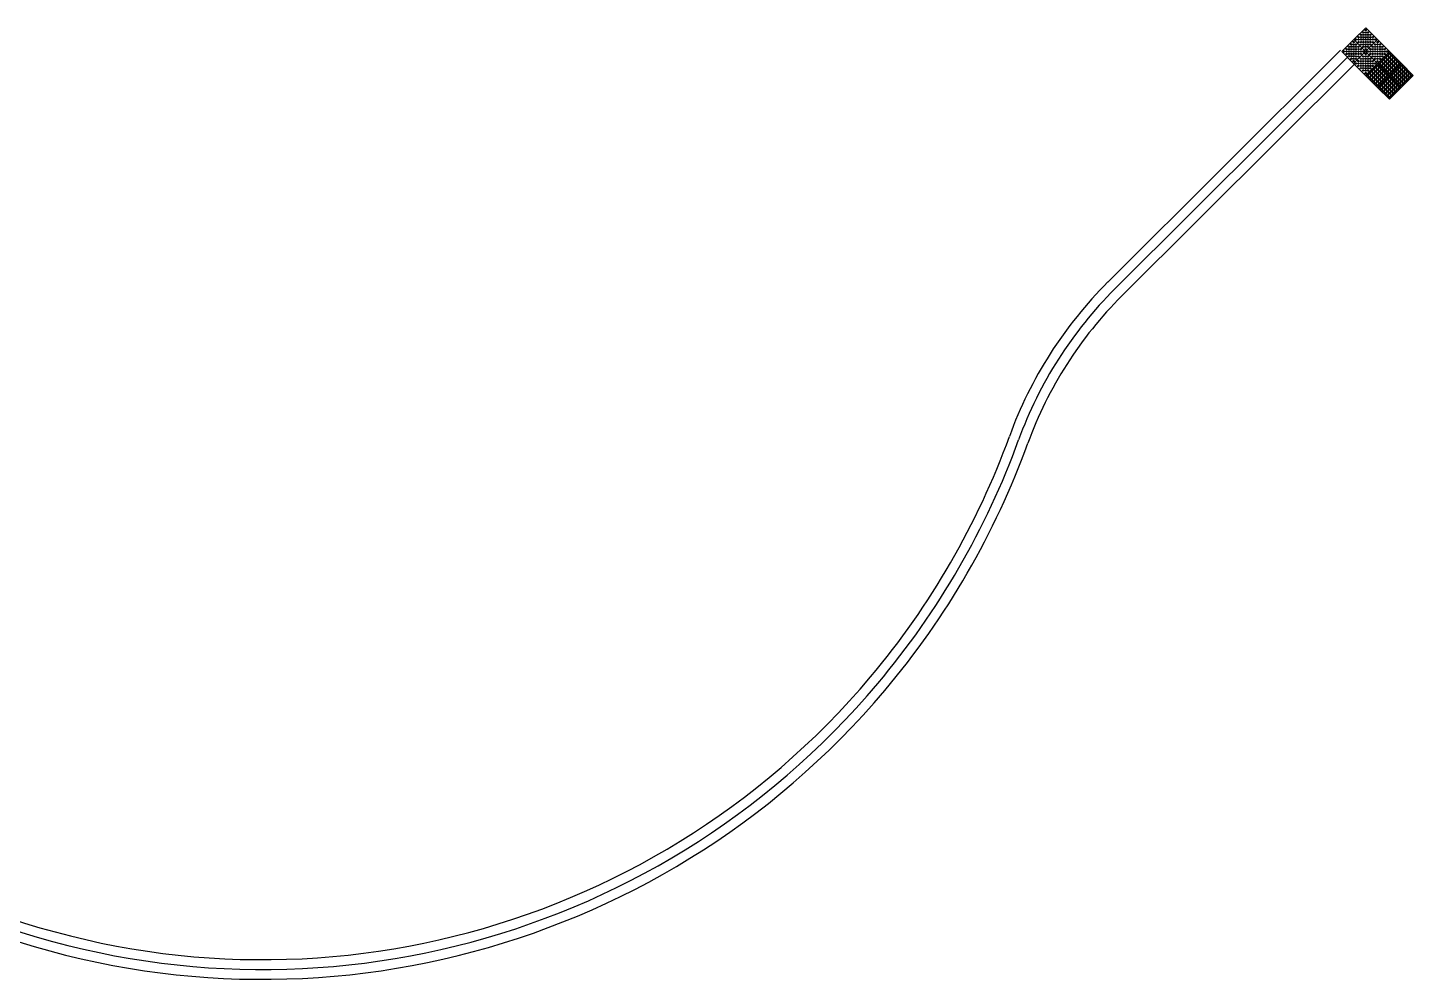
# Model space of a CAD drawing. Header units: millimetres. Extents: x 832728086 to 834530684, y 817551485 to 818349469.
# Drawn here: x 832728278.03 to 832728302.67, y 817960477.24 to 817960494.16 of the extents above; entities that cross this region are included whole.
import ezdxf

# ---------------------------------------------------------------- set-up
doc = ezdxf.new("R2010")
doc.units = ezdxf.units.MM
doc.header["$LTSCALE"] = 100
doc.layers.add('000-helpline', color=30, linetype='Continuous', lineweight=30, plot=False)
doc.layers.add('000-Tactile-l', color=8, linetype='Continuous')

# ---------------------------------------------------------------- blocks, each defined once
blk = doc.blocks.new('tactile')
at = {"layer": '000-helpline', "ltscale": 0.015}
for points in [[(834173.517, 817974.397), (834173.729, 817974.185), (834173.516, 817973.973), (834173.304, 817974.186)], [(834173.304, 817974.186), (834173.516, 817973.973), (834173.303, 817973.761), (834173.092, 817973.974)], [(834173.729, 817974.185), (834173.94, 817973.972), (834173.728, 817973.76), (834173.516, 817973.973)], [(834173.516, 817973.973), (834173.728, 817973.76), (834173.515, 817973.549), (834173.303, 817973.761)], [(834173.94, 817973.972), (834174.152, 817973.76), (834173.939, 817973.548), (834173.728, 817973.76)], [(834173.728, 817973.76), (834173.939, 817973.548), (834173.727, 817973.336), (834173.515, 817973.549)], [(834174.152, 817973.76), (834174.364, 817973.547), (834174.151, 817973.335), (834173.939, 817973.548)], [(834173.939, 817973.548), (834174.151, 817973.335), (834173.939, 817973.124), (834173.727, 817973.336)]]:
    blk.add_lwpolyline(points, close=True, dxfattribs=at)
at = {"layer": '000-Tactile-l', "ltscale": 5e-05}
for p, q in [((834168.934, 817969.875), (834173.071, 817973.995)), ((834169.058, 817969.751), (834173.194, 817973.871)), ((834169.181, 817969.628), (834173.318, 817973.747))]:
    blk.add_line(p, q, dxfattribs=at)
at = {"layer": '000-Tactile-l', "ltscale": 0.015}
for centre, radius in [((834173.304, 817974.143), 0.0115), ((834173.304, 817974.143), 0.006), ((834173.347, 817974.185), 0.0115), ((834173.347, 817974.185), 0.006), ((834173.389, 817974.228), 0.0115), ((834173.389, 817974.185), 0.0115), ((834173.389, 817974.143), 0.0115), ((834173.389, 817974.228), 0.006), ((834173.389, 817974.185), 0.006), ((834173.389, 817974.143), 0.006), ((834173.432, 817974.27), 0.0115), ((834173.432, 817974.228), 0.0115), ((834173.432, 817974.185), 0.0115), ((834173.432, 817974.143), 0.0115), ((834173.432, 817974.27), 0.006), ((834173.432, 817974.228), 0.006), ((834173.432, 817974.185), 0.006), ((834173.432, 817974.143), 0.006), ((834173.474, 817974.143), 0.0115), ((834173.474, 817974.312), 0.0115), ((834173.474, 817974.27), 0.0115), ((834173.474, 817974.228), 0.0115), ((834173.474, 817974.185), 0.0115), ((834173.474, 817974.312), 0.006), ((834173.474, 817974.27), 0.006), ((834173.474, 817974.228), 0.006), ((834173.474, 817974.185), 0.006), ((834173.474, 817974.143), 0.006), ((834173.517, 817974.355), 0.0115), ((834173.517, 817974.312), 0.0115), ((834173.517, 817974.27), 0.0115), ((834173.517, 817974.228), 0.0115), ((834173.516, 817974.185), 0.0115), ((834173.516, 817974.143), 0.0115), ((834173.516, 817974.185), 0.006), ((834173.516, 817974.143), 0.006), ((834173.517, 817974.355), 0.006), ((834173.517, 817974.312), 0.006), ((834173.517, 817974.27), 0.006), ((834173.517, 817974.228), 0.006), ((834173.559, 817974.227), 0.0115), ((834173.559, 817974.185), 0.0115), ((834173.559, 817974.143), 0.0115), ((834173.559, 817974.312), 0.0115), ((834173.559, 817974.27), 0.0115), ((834173.559, 817974.312), 0.006), ((834173.559, 817974.27), 0.006), ((834173.559, 817974.227), 0.006), ((834173.559, 817974.185), 0.006), ((834173.559, 817974.143), 0.006), ((834173.602, 817974.27), 0.0115), ((834173.601, 817974.227), 0.0115), ((834173.601, 817974.185), 0.0115), ((834173.601, 817974.143), 0.0115), ((834173.601, 817974.227), 0.006), ((834173.601, 817974.185), 0.006), ((834173.601, 817974.143), 0.006), ((834173.602, 817974.27), 0.006), ((834173.644, 817974.227), 0.0115), ((834173.644, 817974.185), 0.0115), ((834173.644, 817974.142), 0.0115), ((834173.644, 817974.227), 0.006), ((834173.644, 817974.185), 0.006), ((834173.644, 817974.142), 0.006), ((834173.686, 817974.185), 0.0115), ((834173.686, 817974.185), 0.006), ((834173.729, 817974.142), 0.0115), ((834173.729, 817974.142), 0.006), ((834173.134, 817973.974), 0.0115), ((834173.134, 817973.974), 0.006), ((834173.177, 817974.016), 0.0115), ((834173.177, 817973.974), 0.0115), ((834173.177, 817973.931), 0.0115), ((834173.177, 817974.016), 0.006), ((834173.177, 817973.974), 0.006), ((834173.177, 817973.931), 0.006), ((834173.219, 817973.931), 0.0115), ((834173.219, 817973.889), 0.0115), ((834173.219, 817974.058), 0.0115), ((834173.219, 817974.016), 0.0115), ((834173.219, 817973.974), 0.0115), ((834173.219, 817974.058), 0.006), ((834173.219, 817974.016), 0.006), ((834173.219, 817973.974), 0.006), ((834173.219, 817973.931), 0.006), ((834173.219, 817973.889), 0.006), ((834173.262, 817974.101), 0.0115), ((834173.262, 817974.058), 0.0115), ((834173.262, 817974.016), 0.0115), ((834173.261, 817973.974), 0.0115), ((834173.261, 817973.931), 0.0115), ((834173.261, 817973.889), 0.0115), ((834173.261, 817973.974), 0.006), ((834173.261, 817973.931), 0.006), ((834173.261, 817973.889), 0.006), ((834173.262, 817974.101), 0.006), ((834173.262, 817974.058), 0.006), ((834173.262, 817974.016), 0.006), ((834173.304, 817973.973), 0.0115), ((834173.304, 817973.931), 0.0115), ((834173.304, 817973.889), 0.0115), ((834173.304, 817974.101), 0.0115), ((834173.304, 817974.058), 0.0115), ((834173.304, 817974.016), 0.0115), ((834173.304, 817974.101), 0.006), ((834173.304, 817974.058), 0.006), ((834173.304, 817974.016), 0.006), ((834173.304, 817973.973), 0.006), ((834173.304, 817973.931), 0.006), ((834173.304, 817973.889), 0.006), ((834173.347, 817974.101), 0.0115), ((834173.347, 817974.058), 0.0115), ((834173.346, 817974.016), 0.0115), ((834173.346, 817973.973), 0.0115), ((834173.346, 817973.931), 0.0115), ((834173.346, 817973.888), 0.0115), ((834173.346, 817974.016), 0.006), ((834173.346, 817973.973), 0.006), ((834173.346, 817973.931), 0.006), ((834173.346, 817973.888), 0.006), ((834173.347, 817974.101), 0.006), ((834173.347, 817974.058), 0.006), ((834173.389, 817974.058), 0.0115), ((834173.389, 817974.016), 0.0115), ((834173.389, 817973.973), 0.0115), ((834173.389, 817973.931), 0.0115), ((834173.389, 817973.888), 0.0115), ((834173.389, 817974.058), 0.006), ((834173.389, 817974.016), 0.006), ((834173.389, 817973.973), 0.006), ((834173.389, 817973.931), 0.006), ((834173.389, 817973.888), 0.006), ((834173.431, 817974.1), 0.0115), ((834173.431, 817974.016), 0.0115), ((834173.431, 817973.973), 0.0115), ((834173.431, 817973.931), 0.0115), ((834173.431, 817974.1), 0.006), ((834173.431, 817974.016), 0.006), ((834173.431, 817973.973), 0.006), ((834173.431, 817973.931), 0.006), ((834173.474, 817974.1), 0.0115), ((834173.474, 817974.058), 0.0115), ((834173.474, 817973.973), 0.0115), ((834173.473, 817973.888), 0.0115), ((834173.473, 817973.888), 0.006), ((834173.474, 817974.1), 0.006), ((834173.474, 817974.058), 0.006), ((834173.474, 817973.973), 0.006), ((834173.516, 817973.931), 0.0115), ((834173.516, 817973.888), 0.0115), ((834173.516, 817974.1), 0.0115), ((834173.516, 817974.058), 0.0115), ((834173.516, 817974.015), 0.0115), ((834173.516, 817974.1), 0.006), ((834173.516, 817974.058), 0.006), ((834173.516, 817974.015), 0.006), ((834173.516, 817973.931), 0.006), ((834173.516, 817973.888), 0.006), ((834173.559, 817974.1), 0.0115), ((834173.559, 817974.058), 0.0115), ((834173.558, 817973.973), 0.0115), ((834173.558, 817973.888), 0.0115), ((834173.558, 817973.973), 0.006), ((834173.558, 817973.888), 0.006), ((834173.559, 817974.1), 0.006), ((834173.559, 817974.058), 0.006), ((834173.601, 817974.015), 0.0115), ((834173.601, 817973.973), 0.0115), ((834173.601, 817973.93), 0.0115), ((834173.601, 817974.1), 0.0115), ((834173.601, 817974.1), 0.006), ((834173.601, 817974.015), 0.006), ((834173.601, 817973.973), 0.006), ((834173.601, 817973.93), 0.006), ((834173.643, 817974.058), 0.0115), ((834173.643, 817974.015), 0.0115), ((834173.643, 817973.973), 0.0115), ((834173.643, 817973.93), 0.0115), ((834173.643, 817973.888), 0.0115), ((834173.643, 817974.058), 0.006), ((834173.643, 817974.015), 0.006), ((834173.643, 817973.973), 0.006), ((834173.643, 817973.93), 0.006), ((834173.643, 817973.888), 0.006), ((834173.686, 817974.058), 0.0115), ((834173.686, 817974.015), 0.0115), ((834173.686, 817973.973), 0.0115), ((834173.686, 817973.93), 0.0115), ((834173.686, 817973.888), 0.0115), ((834173.686, 817974.1), 0.0115), ((834173.686, 817974.1), 0.006), ((834173.686, 817974.058), 0.006), ((834173.686, 817974.015), 0.006), ((834173.686, 817973.973), 0.006), ((834173.686, 817973.93), 0.006), ((834173.686, 817973.888), 0.006), ((834173.728, 817974.1), 0.0115), ((834173.728, 817974.057), 0.0115), ((834173.728, 817974.015), 0.0115), ((834173.728, 817973.973), 0.0115), ((834173.728, 817973.93), 0.0115), ((834173.728, 817973.888), 0.0115), ((834173.728, 817974.1), 0.006), ((834173.728, 817974.057), 0.006), ((834173.728, 817974.015), 0.006), ((834173.728, 817973.973), 0.006), ((834173.728, 817973.93), 0.006), ((834173.728, 817973.888), 0.006), ((834173.771, 817974.1), 0.0115), ((834173.771, 817974.057), 0.0115), ((834173.771, 817974.015), 0.0115), ((834173.771, 817973.972), 0.0115), ((834173.771, 817973.93), 0.0115), ((834173.77, 817973.888), 0.0115), ((834173.77, 817973.888), 0.006), ((834173.771, 817974.1), 0.006), ((834173.771, 817974.057), 0.006), ((834173.771, 817974.015), 0.006), ((834173.771, 817973.972), 0.006), ((834173.771, 817973.93), 0.006), ((834173.813, 817973.93), 0.0115), ((834173.813, 817973.888), 0.0115), ((834173.813, 817974.057), 0.0115), ((834173.813, 817974.015), 0.0115), ((834173.813, 817973.972), 0.0115), ((834173.813, 817974.057), 0.006), ((834173.813, 817974.015), 0.006), ((834173.813, 817973.972), 0.006), ((834173.813, 817973.93), 0.006), ((834173.813, 817973.888), 0.006), ((834173.856, 817974.015), 0.0115), ((834173.855, 817973.972), 0.0115), ((834173.855, 817973.93), 0.0115), ((834173.855, 817973.972), 0.006), ((834173.855, 817973.93), 0.006), ((834173.856, 817974.015), 0.006), ((834173.869, 817973.866), 0.0175), ((834173.869, 817973.866), 0.0125), ((834173.898, 817973.972), 0.0115), ((834173.905, 817973.902), 0.0175), ((834173.898, 817973.972), 0.006), ((834173.905, 817973.902), 0.0125), ((834173.94, 817973.937), 0.0175), ((834173.94, 817973.866), 0.0175), ((834173.94, 817973.937), 0.0125), ((834173.94, 817973.866), 0.0125), ((834173.976, 817973.901), 0.0175), ((834173.976, 817973.901), 0.0125), ((834174.011, 817973.866), 0.0175), ((834174.011, 817973.866), 0.0125), ((834173.261, 817973.846), 0.0115), ((834173.261, 817973.846), 0.006), ((834173.304, 817973.846), 0.0115), ((834173.304, 817973.804), 0.0115), ((834173.304, 817973.846), 0.006), ((834173.304, 817973.804), 0.006), ((834173.346, 817973.761), 0.0115), ((834173.346, 817973.846), 0.0115), ((834173.346, 817973.846), 0.006), ((834173.346, 817973.761), 0.006), ((834173.388, 817973.804), 0.0115), ((834173.388, 817973.761), 0.0115), ((834173.388, 817973.719), 0.0115), ((834173.388, 817973.804), 0.006), ((834173.388, 817973.761), 0.006), ((834173.388, 817973.719), 0.006), ((834173.431, 817973.846), 0.0115), ((834173.431, 817973.803), 0.0115), ((834173.431, 817973.761), 0.0115), ((834173.431, 817973.719), 0.0115), ((834173.431, 817973.676), 0.0115), ((834173.431, 817973.846), 0.006), ((834173.431, 817973.803), 0.006), ((834173.431, 817973.761), 0.006), ((834173.431, 817973.719), 0.006), ((834173.431, 817973.676), 0.006), ((834173.473, 817973.634), 0.0115), ((834173.473, 817973.846), 0.0115), ((834173.473, 817973.803), 0.0115), ((834173.473, 817973.761), 0.0115), ((834173.473, 817973.719), 0.0115), ((834173.473, 817973.676), 0.0115), ((834173.473, 817973.846), 0.006), ((834173.473, 817973.803), 0.006), ((834173.473, 817973.761), 0.006), ((834173.473, 817973.719), 0.006), ((834173.473, 817973.676), 0.006), ((834173.473, 817973.634), 0.006), ((834173.516, 817973.846), 0.0115), ((834173.516, 817973.803), 0.0115), ((834173.516, 817973.761), 0.0115), ((834173.516, 817973.718), 0.0115), ((834173.515, 817973.676), 0.0115), ((834173.515, 817973.634), 0.0115), ((834173.515, 817973.676), 0.006), ((834173.515, 817973.634), 0.006), ((834173.516, 817973.846), 0.006), ((834173.516, 817973.803), 0.006), ((834173.516, 817973.761), 0.006), ((834173.516, 817973.718), 0.006), ((834173.558, 817973.718), 0.0115), ((834173.558, 817973.676), 0.0115), ((834173.558, 817973.634), 0.0115), ((834173.558, 817973.846), 0.0115), ((834173.558, 817973.803), 0.0115), ((834173.558, 817973.761), 0.0115), ((834173.558, 817973.846), 0.006), ((834173.558, 817973.803), 0.006), ((834173.558, 817973.761), 0.006), ((834173.558, 817973.718), 0.006), ((834173.558, 817973.676), 0.006), ((834173.558, 817973.634), 0.006), ((834173.601, 817973.846), 0.0115), ((834173.601, 817973.803), 0.0115), ((834173.6, 817973.761), 0.0115), ((834173.6, 817973.718), 0.0115), ((834173.6, 817973.676), 0.0115), ((834173.6, 817973.761), 0.006), ((834173.6, 817973.718), 0.006), ((834173.6, 817973.676), 0.006), ((834173.601, 817973.846), 0.006), ((834173.601, 817973.803), 0.006), ((834173.621, 817973.619), 0.0175), ((834173.621, 817973.619), 0.0125), ((834173.643, 817973.803), 0.0115), ((834173.643, 817973.761), 0.0115), ((834173.643, 817973.718), 0.0115), ((834173.643, 817973.803), 0.006), ((834173.643, 817973.761), 0.006), ((834173.643, 817973.718), 0.006), ((834173.657, 817973.655), 0.0175), ((834173.657, 817973.655), 0.0125), ((834173.685, 817973.845), 0.0115), ((834173.685, 817973.761), 0.0115), ((834173.692, 817973.69), 0.0175), ((834173.692, 817973.619), 0.0175), ((834173.685, 817973.845), 0.006), ((834173.685, 817973.761), 0.006), ((834173.692, 817973.69), 0.0125), ((834173.692, 817973.619), 0.0125), ((834173.728, 817973.725), 0.0175), ((834173.728, 817973.654), 0.0175), ((834173.728, 817973.725), 0.0125), ((834173.728, 817973.654), 0.0125), ((834173.728, 817973.845), 0.0115), ((834173.728, 817973.803), 0.0115), ((834173.728, 817973.845), 0.006), ((834173.728, 817973.803), 0.006), ((834173.763, 817973.69), 0.0175), ((834173.763, 817973.619), 0.0175), ((834173.763, 817973.76), 0.0175), ((834173.763, 817973.69), 0.0125), ((834173.763, 817973.619), 0.0125), ((834173.763, 817973.76), 0.0125), ((834173.77, 817973.845), 0.0115), ((834173.77, 817973.845), 0.006), ((834173.799, 817973.796), 0.0175), ((834173.798, 817973.725), 0.0175), ((834173.798, 817973.654), 0.0175), ((834173.799, 817973.796), 0.0125), ((834173.798, 817973.725), 0.0125), ((834173.798, 817973.654), 0.0125), ((834173.834, 817973.831), 0.0175), ((834173.834, 817973.76), 0.0175), ((834173.834, 817973.69), 0.0175), ((834173.834, 817973.619), 0.0175), ((834173.834, 817973.831), 0.0125), ((834173.834, 817973.76), 0.0125), ((834173.834, 817973.69), 0.0125), ((834173.834, 817973.619), 0.0125), ((834173.869, 817973.654), 0.0175), ((834173.869, 817973.796), 0.0175), ((834173.869, 817973.725), 0.0175), ((834173.869, 817973.654), 0.0125), ((834173.869, 817973.796), 0.0125), ((834173.869, 817973.725), 0.0125), ((834173.905, 817973.831), 0.0175), ((834173.905, 817973.76), 0.0175), ((834173.904, 817973.689), 0.0175), ((834173.904, 817973.619), 0.0175), ((834173.905, 817973.831), 0.0125), ((834173.905, 817973.76), 0.0125), ((834173.904, 817973.689), 0.0125), ((834173.904, 817973.619), 0.0125), ((834173.94, 817973.795), 0.0175), ((834173.94, 817973.725), 0.0175), ((834173.94, 817973.654), 0.0175), ((834173.94, 817973.795), 0.0125), ((834173.94, 817973.725), 0.0125), ((834173.94, 817973.654), 0.0125), ((834173.975, 817973.619), 0.0175), ((834173.975, 817973.831), 0.0175), ((834173.975, 817973.76), 0.0175), ((834173.975, 817973.689), 0.0175), ((834173.975, 817973.619), 0.0125), ((834173.975, 817973.831), 0.0125), ((834173.975, 817973.76), 0.0125), ((834173.975, 817973.689), 0.0125), ((834174.011, 817973.795), 0.0175), ((834174.011, 817973.725), 0.0175), ((834174.01, 817973.654), 0.0175), ((834174.011, 817973.795), 0.0125), ((834174.011, 817973.725), 0.0125), ((834174.01, 817973.654), 0.0125), ((834174.046, 817973.76), 0.0175), ((834174.046, 817973.689), 0.0175), ((834174.046, 817973.618), 0.0175), ((834174.046, 817973.831), 0.0175), ((834174.046, 817973.76), 0.0125), ((834174.046, 817973.689), 0.0125), ((834174.046, 817973.618), 0.0125), ((834174.046, 817973.831), 0.0125), ((834174.081, 817973.795), 0.0175), ((834174.081, 817973.724), 0.0175), ((834174.081, 817973.654), 0.0175), ((834174.081, 817973.795), 0.0125), ((834174.081, 817973.724), 0.0125), ((834174.081, 817973.654), 0.0125), ((834174.117, 817973.76), 0.0175), ((834174.117, 817973.689), 0.0175), ((834174.116, 817973.618), 0.0175), ((834174.117, 817973.76), 0.0125), ((834174.117, 817973.689), 0.0125), ((834174.116, 817973.618), 0.0125), ((834174.152, 817973.724), 0.0175), ((834174.152, 817973.654), 0.0175), ((834174.152, 817973.724), 0.0125), ((834174.152, 817973.654), 0.0125), ((834174.187, 817973.689), 0.0175), ((834174.187, 817973.618), 0.0175), ((834174.187, 817973.689), 0.0125), ((834174.187, 817973.618), 0.0125), ((834174.223, 817973.653), 0.0175), ((834174.223, 817973.653), 0.0125), ((834174.258, 817973.618), 0.0175), ((834174.258, 817973.618), 0.0125), ((834173.515, 817973.591), 0.0115), ((834173.515, 817973.591), 0.006), ((834173.551, 817973.549), 0.0175), ((834173.551, 817973.549), 0.0125), ((834173.586, 817973.584), 0.0175), ((834173.586, 817973.513), 0.0175), ((834173.586, 817973.584), 0.0125), ((834173.586, 817973.513), 0.0125), ((834173.621, 817973.549), 0.0175), ((834173.621, 817973.478), 0.0175), ((834173.621, 817973.549), 0.0125), ((834173.621, 817973.478), 0.0125), ((834173.657, 817973.584), 0.0175), ((834173.657, 817973.513), 0.0175), ((834173.656, 817973.442), 0.0175), ((834173.657, 817973.584), 0.0125), ((834173.657, 817973.513), 0.0125), ((834173.656, 817973.442), 0.0125), ((834173.692, 817973.548), 0.0175), ((834173.692, 817973.478), 0.0175), ((834173.692, 817973.407), 0.0175), ((834173.692, 817973.548), 0.0125), ((834173.692, 817973.478), 0.0125), ((834173.692, 817973.407), 0.0125), ((834173.727, 817973.372), 0.0175), ((834173.727, 817973.584), 0.0175), ((834173.727, 817973.513), 0.0175), ((834173.727, 817973.442), 0.0175), ((834173.727, 817973.372), 0.0125), ((834173.727, 817973.584), 0.0125), ((834173.727, 817973.513), 0.0125), ((834173.727, 817973.442), 0.0125), ((834173.763, 817973.548), 0.0175), ((834173.763, 817973.478), 0.0175), ((834173.762, 817973.407), 0.0175), ((834173.763, 817973.548), 0.0125), ((834173.763, 817973.478), 0.0125), ((834173.762, 817973.407), 0.0125), ((834173.798, 817973.513), 0.0175), ((834173.798, 817973.442), 0.0175), ((834173.798, 817973.371), 0.0175), ((834173.798, 817973.584), 0.0175), ((834173.798, 817973.513), 0.0125), ((834173.798, 817973.442), 0.0125), ((834173.798, 817973.371), 0.0125), ((834173.798, 817973.584), 0.0125), ((834173.833, 817973.548), 0.0175), ((834173.833, 817973.477), 0.0175), ((834173.833, 817973.407), 0.0175), ((834173.833, 817973.548), 0.0125), ((834173.833, 817973.477), 0.0125), ((834173.833, 817973.407), 0.0125), ((834173.869, 817973.583), 0.0175), ((834173.869, 817973.513), 0.0175), ((834173.869, 817973.442), 0.0175), ((834173.868, 817973.371), 0.0175), ((834173.869, 817973.583), 0.0125), ((834173.869, 817973.513), 0.0125), ((834173.869, 817973.442), 0.0125), ((834173.868, 817973.371), 0.0125), ((834173.904, 817973.477), 0.0175), ((834173.904, 817973.407), 0.0175), ((834173.904, 817973.548), 0.0175), ((834173.904, 817973.477), 0.0125), ((834173.904, 817973.407), 0.0125), ((834173.904, 817973.548), 0.0125), ((834173.94, 817973.583), 0.0175), ((834173.939, 817973.513), 0.0175), ((834173.939, 817973.442), 0.0175), ((834173.939, 817973.371), 0.0175), ((834173.94, 817973.583), 0.0125), ((834173.939, 817973.513), 0.0125), ((834173.939, 817973.442), 0.0125), ((834173.939, 817973.371), 0.0125), ((834173.975, 817973.548), 0.0175), ((834173.975, 817973.477), 0.0175), ((834173.975, 817973.406), 0.0175), ((834173.975, 817973.548), 0.0125), ((834173.975, 817973.477), 0.0125), ((834173.975, 817973.406), 0.0125), ((834174.01, 817973.442), 0.0175), ((834174.01, 817973.371), 0.0175), ((834174.01, 817973.583), 0.0175), ((834174.01, 817973.512), 0.0175), ((834174.01, 817973.442), 0.0125), ((834174.01, 817973.583), 0.0125), ((834174.01, 817973.512), 0.0125), ((834174.046, 817973.548), 0.0175), ((834174.045, 817973.477), 0.0175), ((834174.045, 817973.406), 0.0175), ((834174.046, 817973.548), 0.0125), ((834174.045, 817973.477), 0.0125), ((834174.045, 817973.406), 0.0125), ((834174.081, 817973.583), 0.0175), ((834174.081, 817973.512), 0.0175), ((834174.081, 817973.442), 0.0175), ((834174.081, 817973.371), 0.0175), ((834174.081, 817973.583), 0.0125), ((834174.081, 817973.512), 0.0125), ((834174.081, 817973.442), 0.0125), ((834174.116, 817973.406), 0.0175), ((834174.116, 817973.548), 0.0175), ((834174.116, 817973.477), 0.0175), ((834174.116, 817973.406), 0.0125), ((834174.116, 817973.548), 0.0125), ((834174.116, 817973.477), 0.0125), ((834174.152, 817973.583), 0.0175), ((834174.152, 817973.512), 0.0175), ((834174.151, 817973.441), 0.0175), ((834174.151, 817973.371), 0.0175), ((834174.152, 817973.583), 0.0125), ((834174.152, 817973.512), 0.0125), ((834174.151, 817973.441), 0.0125), ((834174.187, 817973.547), 0.0175), ((834174.187, 817973.477), 0.0175), ((834174.187, 817973.406), 0.0175), ((834174.187, 817973.547), 0.0125), ((834174.187, 817973.477), 0.0125), ((834174.187, 817973.406), 0.0125), ((834174.222, 817973.583), 0.0175), ((834174.222, 817973.512), 0.0175), ((834174.222, 817973.441), 0.0175), ((834174.222, 817973.583), 0.0125), ((834174.222, 817973.512), 0.0125), ((834174.222, 817973.441), 0.0125), ((834174.258, 817973.547), 0.0175), ((834174.258, 817973.477), 0.0175), ((834174.258, 817973.547), 0.0125), ((834174.258, 817973.477), 0.0125), ((834174.293, 817973.512), 0.0175), ((834174.293, 817973.583), 0.0175), ((834174.293, 817973.512), 0.0125), ((834174.293, 817973.583), 0.0125), ((834174.328, 817973.547), 0.0175), ((834174.328, 817973.547), 0.0125), ((834173.762, 817973.336), 0.0175), ((834173.762, 817973.336), 0.0125), ((834173.798, 817973.301), 0.0175), ((834173.798, 817973.301), 0.0125), ((834173.833, 817973.336), 0.0175), ((834173.833, 817973.265), 0.0175), ((834173.833, 817973.336), 0.0125), ((834173.833, 817973.265), 0.0125), ((834173.868, 817973.301), 0.0175), ((834173.868, 817973.23), 0.0175), ((834173.868, 817973.301), 0.0125), ((834173.868, 817973.23), 0.0125), ((834173.904, 817973.336), 0.0175), ((834173.904, 817973.265), 0.0175), ((834173.903, 817973.194), 0.0175), ((834173.904, 817973.336), 0.0125), ((834173.904, 817973.265), 0.0125), ((834173.903, 817973.194), 0.0125), ((834173.939, 817973.3), 0.0175), ((834173.939, 817973.23), 0.0175), ((834173.939, 817973.159), 0.0175), ((834173.939, 817973.3), 0.0125), ((834173.939, 817973.23), 0.0125), ((834173.939, 817973.159), 0.0125), ((834173.974, 817973.336), 0.0175), ((834173.974, 817973.265), 0.0175), ((834173.974, 817973.194), 0.0175), ((834173.974, 817973.336), 0.0125), ((834173.974, 817973.265), 0.0125), ((834173.974, 817973.194), 0.0125), ((834174.01, 817973.3), 0.0175), ((834174.01, 817973.23), 0.0175), ((834174.01, 817973.371), 0.0125), ((834174.01, 817973.3), 0.0125), ((834174.01, 817973.23), 0.0125), ((834174.045, 817973.265), 0.0175), ((834174.045, 817973.336), 0.0175), ((834174.045, 817973.265), 0.0125), ((834174.045, 817973.336), 0.0125), ((834174.08, 817973.3), 0.0175), ((834174.081, 817973.371), 0.0125), ((834174.08, 817973.3), 0.0125), ((834174.116, 817973.335), 0.0175), ((834174.116, 817973.335), 0.0125), ((834174.151, 817973.371), 0.0125)]:
    blk.add_circle(centre, radius, dxfattribs=at)
at = {"layer": '000-Tactile-l', "ltscale": 5e-05}
for centre, radius, start, end in [((834174.213, 817964.576), 7.48, 134.8845, 160.0511), ((834174.213, 817964.576), 7.305, 134.8845, 160.0511), ((834174.213, 817964.576), 7.13, 134.8845, 160.0511), ((834153.909, 817971.945), 14.12, 319.9205, 340.0511), ((834153.909, 817971.945), 14.295, 319.882, 340.0511), ((834153.909, 817971.945), 14.47, 319.8443, 340.0511), ((834153.909, 817971.945), 14.12, 247.9181, 319.9205), ((834153.909, 817971.945), 14.47, 247.9235, 319.8443), ((834153.909, 817971.945), 14.295, 247.9209, 319.882)]:
    blk.add_arc(centre, radius, start, end, dxfattribs=at)

msp = doc.modelspace()

# ---------------------------------------------------------------- block references
at = {"layer": '000-Tactile-l'}
msp.add_blockref('tactile', (831894128.3015, 817142519.7659), dxfattribs=at)

doc.saveas('drawing.dxf')
